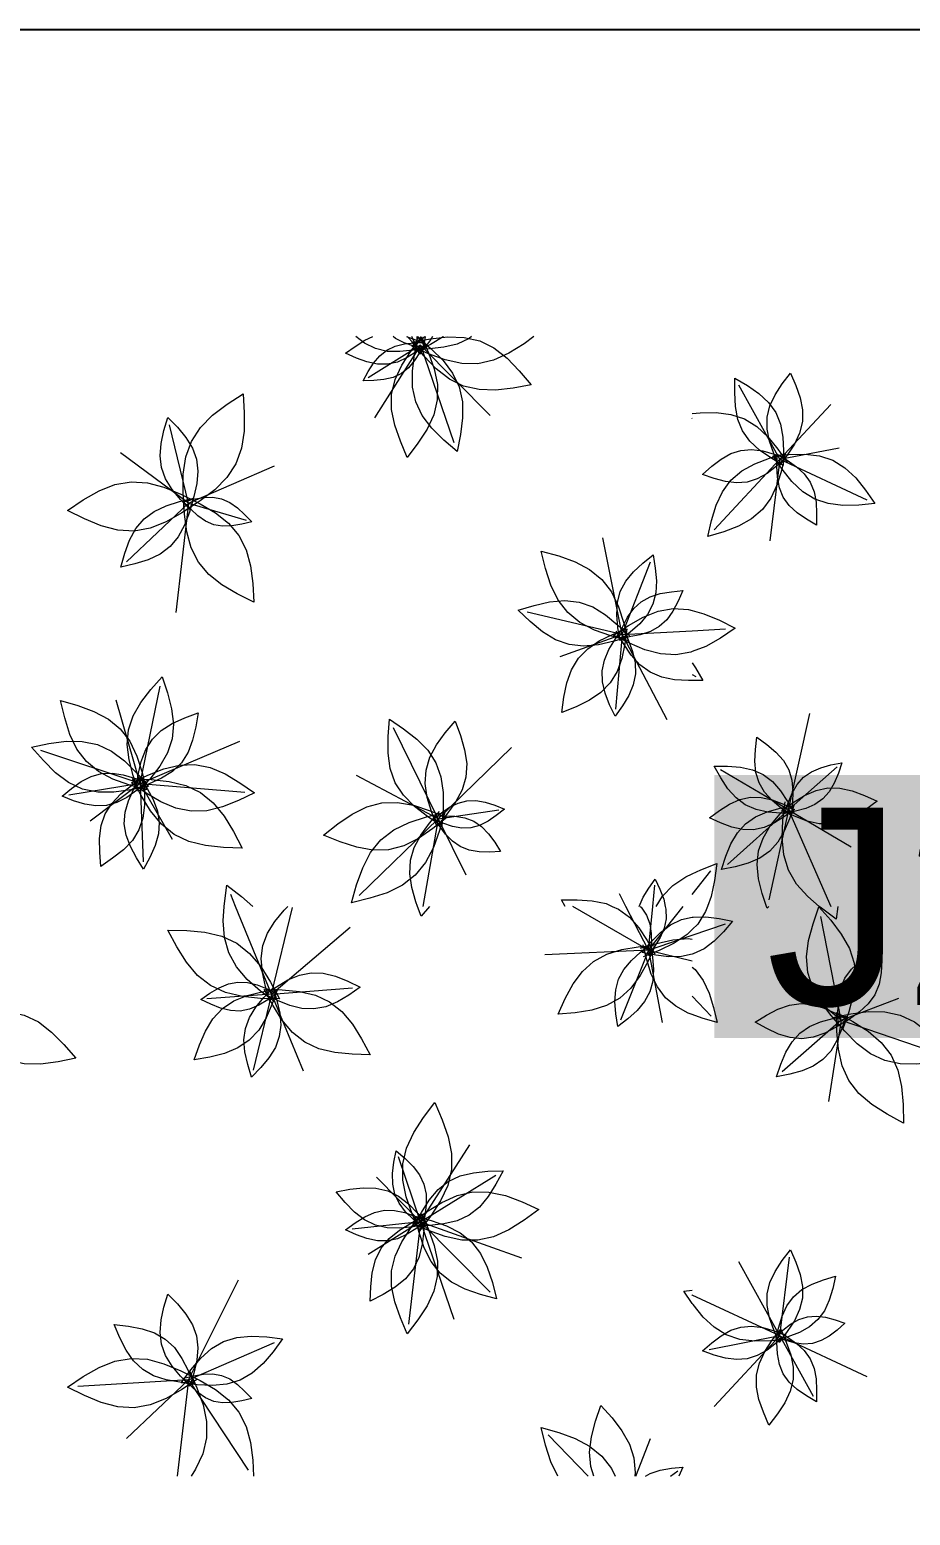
# Model space of a CAD drawing. Header units: metres. Extents: x 0 to 46.1, y -33.1 to 1.9.
# Drawn here: x 20.488 to 22.498, y -3.389 to 0 of the extents above; entities that cross this region are included whole.
import ezdxf
from ezdxf.enums import TextEntityAlignment as Align

# ---------------------------------------------------------------- set-up
doc = ezdxf.new("R2010")
doc.units = ezdxf.units.M
doc.header["$LTSCALE"] = 0.02
doc.layers.add('AB_EXT_MASSIF', color=8, linetype='Continuous', lineweight=9)
doc.layers.add('FILL_(255, 255, 255)', color=7, linetype='Continuous', true_color=0xffffff)
doc.layers.add('SITE', color=7, linetype='Continuous', lineweight=25, true_color=0x000000)
doc.layers.add('TEXT', color=7, linetype='Continuous', lineweight=13, true_color=0x000000)
doc.styles.add('JV', font='arial.ttf')

msp = doc.modelspace()

# ---------------------------------------------------------------- hatches: boundary and pattern name
at = {"layer": 'FILL_(255, 255, 255)'}
msp.add_hatch(color=256, dxfattribs=at).paths.add_polyline_path([(22.95, -2.3), (22.95, -1.7), (22.05, -1.7), (22.05, -2.3), (22.95, -2.3)])

# ---------------------------------------------------------------- linework, layer by layer
at = {"layer": 'AB_EXT_MASSIF', "lineweight": 9, "true_color": 0x606060, "transparency": 33554597}
for points in [[(21.3929, -0.7186), (21.3713, -0.7345), (21.3495, -0.7482), (21.3273, -0.7583), (21.3046, -0.7634), (21.2813, -0.7631), (21.2575, -0.758), (21.2333, -0.7491), (21.2089, -0.7382), (21.2305, -0.7224), (21.2523, -0.7086), (21.2713, -0.7)], [(21.3945, -0.7252), (21.3632, -0.731), (21.3328, -0.7345), (21.3038, -0.7338), (21.2769, -0.7276), (21.252, -0.7153), (21.2323, -0.7)], [(21.3823, -0.7008), (21.3982, -0.7375), (21.411, -0.7739), (21.4183, -0.8096), (21.4181, -0.8444), (21.4101, -0.8783), (21.3947, -0.9113), (21.3736, -0.9436), (21.3496, -0.9756), (21.3337, -0.9388), (21.3208, -0.9025), (21.3136, -0.8668), (21.3137, -0.8319), (21.3218, -0.7981), (21.3372, -0.7651), (21.3582, -0.7327), (21.3823, -0.7008)], [(21.3883, -0.7284), (21.3647, -0.722), (21.3425, -0.7143), (21.3227, -0.7042), (21.3175, -0.7)], [(21.3475, -0.7), (21.3685, -0.7077), (21.3929, -0.7186)], [(21.3842, -0.7322), (21.364, -0.7148), (21.3492, -0.7)], [(21.3597, -0.7222), (21.3899, -0.7)], [(21.6383, -0.7), (21.6161, -0.7163), (21.5817, -0.738), (21.5466, -0.7539), (21.5108, -0.7619), (21.474, -0.7616), (21.4364, -0.7535), (21.3982, -0.7394), (21.3597, -0.7222)], [(21.3776, -0.7405), (21.3606, -0.7014), (21.3601, -0.7)], [(21.361, -0.7132), (21.4019, -0.7056), (21.4418, -0.701), (21.4796, -0.7019), (21.5149, -0.7101), (21.5473, -0.7261), (21.5772, -0.7494), (21.6051, -0.7782), (21.632, -0.81), (21.5911, -0.8176), (21.5512, -0.8222), (21.5134, -0.8212), (21.4781, -0.8131), (21.4457, -0.7971), (21.4158, -0.7738), (21.3879, -0.745), (21.361, -0.7132)], [(21.3737, -0.7017), (21.4039, -0.7278), (21.4311, -0.7549), (21.453, -0.7838), (21.468, -0.8151), (21.4754, -0.849), (21.4758, -0.8853), (21.4709, -0.9234), (21.4631, -0.9625), (21.433, -0.9364), (21.4058, -0.9093), (21.3838, -0.8804), (21.3689, -0.8491), (21.3615, -0.8152), (21.3611, -0.7789), (21.366, -0.7408), (21.3737, -0.7017)], [(21.3658, -0.7288), (21.3812, -0.7)], [(21.4965, -0.7), (21.4908, -0.7045), (21.4637, -0.7173), (21.4332, -0.7246), (21.4002, -0.7278), (21.3658, -0.7288)], [(21.3708, -0.7345), (21.3722, -0.7)], [(21.4321, -0.7), (21.4315, -0.7005), (21.4023, -0.7182), (21.3708, -0.7345)], [(21.3731, -0.7), (21.374, -0.7009), (21.3945, -0.7252)], [(21.4074, -0.7), (21.4032, -0.7064), (21.3776, -0.7405)], [(21.3806, -0.7), (21.3822, -0.7048), (21.3883, -0.7284)], [(21.3902, -0.7), (21.3894, -0.7061), (21.3842, -0.7322)], [(21.3899, -0.7139), (21.3786, -0.735), (21.3664, -0.7546), (21.3524, -0.7713), (21.3361, -0.7842), (21.3172, -0.7931), (21.296, -0.7982), (21.2731, -0.8004), (21.2491, -0.8011), (21.2604, -0.78), (21.2726, -0.7604), (21.2866, -0.7437), (21.3029, -0.7308), (21.3218, -0.7219), (21.343, -0.7168), (21.3659, -0.7146), (21.3899, -0.7139)], [(21.38, -0.72), (21.2604, -0.7941)], [(21.38, -0.72), (21.2745, -0.8855)], [(21.38, -0.72), (21.5384, -0.8804)], [(21.38, -0.72), (21.456, -0.9416)], [(22.2077, -0.9939), (22.1795, -0.9771), (22.1535, -0.959), (22.1315, -0.9387), (22.1149, -0.9155), (22.104, -0.889), (22.0984, -0.8597), (22.0969, -0.828), (22.0975, -0.7952), (22.1258, -0.812), (22.1518, -0.8301), (22.1737, -0.8504), (22.1904, -0.8736), (22.2013, -0.9), (22.2069, -0.9294), (22.2084, -0.9611), (22.2077, -0.9939)], [(22.2, -0.98), (22.1064, -0.8111)], [(22.1982, -0.9948), (22.1861, -0.9665), (22.1763, -0.9385), (22.1708, -0.911), (22.171, -0.8842), (22.1773, -0.8582), (22.1892, -0.8328), (22.2055, -0.808), (22.2241, -0.7835), (22.2362, -0.8118), (22.246, -0.8398), (22.2515, -0.8673), (22.2513, -0.8941), (22.245, -0.9201), (22.2331, -0.9454), (22.2168, -0.9703), (22.1982, -0.9948)], [(20.8406, -1.0988), (20.8379, -1.0555), (20.8381, -1.0137), (20.8438, -0.9746), (20.8567, -0.9392), (20.8773, -0.9076), (20.9051, -0.8795), (20.9384, -0.8543), (20.9747, -0.8305), (20.9774, -0.8738), (20.9772, -0.9156), (20.9715, -0.9546), (20.9586, -0.9901), (20.938, -1.0217), (20.9102, -1.0497), (20.8769, -1.075), (20.8406, -1.0988)], [(22, -0.8759), (22.018, -0.8742), (22.0543, -0.8734), (22.0883, -0.8775), (22.1194, -0.8878), (22.1473, -0.905), (22.1723, -0.9285), (22.195, -0.9568), (22.2165, -0.9877)], [(22.2, -0.98), (22.3163, -0.8552)], [(20.8535, -1.0947), (20.8319, -1.0721), (20.8127, -1.0489), (20.7977, -1.0247), (20.7884, -0.9991), (20.7852, -0.9721), (20.7875, -0.9437), (20.7942, -0.9143), (20.8032, -0.8844), (20.8248, -0.907), (20.844, -0.9302), (20.859, -0.9544), (20.8683, -0.98), (20.8716, -1.007), (20.8692, -1.0354), (20.8625, -1.0648), (20.8535, -1.0947)], [(20.85, -1.08), (20.8072, -0.9012)], [(22, -0.8867), (21.9993, -0.8864)], [(20.85, -1.08), (20.695, -0.9651)], [(22.2133, -0.9774), (22.1922, -0.9959), (22.1708, -1.0122), (22.1485, -1.0246), (22.1253, -1.032), (22.101, -1.0339), (22.0757, -1.0307), (22.0497, -1.0236), (22.0232, -1.0144), (22.0443, -0.9959), (22.0658, -0.9796), (22.088, -0.9671), (22.1112, -0.9598), (22.1355, -0.9579), (22.1608, -0.9611), (22.1869, -0.9682), (22.2133, -0.9774)], [(22.2124, -0.9668), (22.2041, -1.0032), (22.1937, -1.0378), (22.1794, -1.0687), (22.1601, -1.0949), (22.1353, -1.116), (22.1054, -1.1324), (22.0717, -1.1452), (22.0359, -1.156), (22.0442, -1.1195), (22.0546, -1.085), (22.0689, -1.054), (22.0882, -1.0278), (22.113, -1.0067), (22.1428, -0.9904), (22.1765, -0.9776), (22.2124, -0.9668)], [(22.2, -0.98), (22.05, -1.1408)], [(22.2, -0.98), (22.1772, -1.166)], [(22.1837, -0.9724), (22.2207, -0.969), (22.2566, -0.9682), (22.2902, -0.9722), (22.321, -0.9824), (22.3485, -0.9994), (22.3732, -1.0226), (22.3957, -1.0506), (22.4169, -1.0811), (22.3799, -1.0845), (22.344, -1.0853), (22.3104, -1.0813), (22.2796, -1.0711), (22.252, -1.0541), (22.2274, -1.0309), (22.2049, -1.0029), (22.1837, -0.9724)], [(22.1937, -0.9687), (22.2167, -0.9824), (22.2379, -0.9971), (22.2557, -1.0136), (22.2693, -1.0325), (22.2781, -1.054), (22.2827, -1.0779), (22.2839, -1.1036), (22.2834, -1.1304), (22.2604, -1.1167), (22.2392, -1.102), (22.2214, -1.0855), (22.2078, -1.0666), (22.199, -1.045), (22.1944, -1.0211), (22.1932, -0.9954), (22.1937, -0.9687)], [(22.2, -0.98), (22.3355, -0.9537)], [(22.2, -0.98), (22.3983, -1.0724)], [(20.85, -1.08), (21.0463, -0.9948)], [(20.8708, -1.0787), (20.835, -1.1025), (20.799, -1.1231), (20.7627, -1.1375), (20.7259, -1.144), (20.6886, -1.142), (20.6508, -1.132), (20.6126, -1.116), (20.5742, -1.0966), (20.61, -1.0728), (20.646, -1.0523), (20.6823, -1.0379), (20.7191, -1.0314), (20.7564, -1.0334), (20.7942, -1.0434), (20.8324, -1.0594), (20.8708, -1.0787)], [(20.8616, -1.069), (20.8523, -1.1007), (20.8412, -1.1306), (20.827, -1.1571), (20.8085, -1.1792), (20.7854, -1.1965), (20.7582, -1.2093), (20.7277, -1.2187), (20.6955, -1.2263), (20.7049, -1.1946), (20.7159, -1.1647), (20.7302, -1.1382), (20.7487, -1.1161), (20.7717, -1.0988), (20.799, -1.086), (20.8294, -1.0766), (20.8616, -1.069)], [(20.85, -1.08), (20.7088, -1.2137)], [(20.85, -1.08), (20.8214, -1.3295)], [(20.8388, -1.063), (20.8765, -1.0817), (20.9115, -1.1021), (20.9415, -1.1259), (20.965, -1.1539), (20.9816, -1.1865), (20.9916, -1.2235), (20.9967, -1.2637), (20.9991, -1.3057), (20.9614, -1.287), (20.9264, -1.2665), (20.8964, -1.2428), (20.8728, -1.2148), (20.8563, -1.1822), (20.8463, -1.1452), (20.8412, -1.105), (20.8388, -1.063)], [(20.8391, -1.0768), (20.8619, -1.0712), (20.8842, -1.0674), (20.9055, -1.0668), (20.9255, -1.0703), (20.9443, -1.0783), (20.9618, -1.0905), (20.9784, -1.1059), (20.9944, -1.1229), (20.9717, -1.1284), (20.9494, -1.1322), (20.9281, -1.1329), (20.908, -1.1293), (20.8893, -1.1213), (20.8718, -1.1092), (20.8552, -1.0938), (20.8391, -1.0768)], [(20.85, -1.08), (20.982, -1.1192)], [(21.84, -1.38), (21.7957, -1.1593)], [(21.8539, -1.3944), (21.8142, -1.3832), (21.7767, -1.3698), (21.7435, -1.3523), (21.7157, -1.3296), (21.6938, -1.3011), (21.6774, -1.2673), (21.6653, -1.2294), (21.6554, -1.1893), (21.6951, -1.2005), (21.7325, -1.2139), (21.7658, -1.2314), (21.7936, -1.2541), (21.8154, -1.2826), (21.8318, -1.3164), (21.844, -1.3543), (21.8539, -1.3944)], [(21.8347, -1.3937), (21.83, -1.3637), (21.8275, -1.3346), (21.829, -1.307), (21.8358, -1.2815), (21.8481, -1.2582), (21.8657, -1.237), (21.8873, -1.2173), (21.9111, -1.1984), (21.9157, -1.2284), (21.9182, -1.2575), (21.9167, -1.285), (21.91, -1.3106), (21.8976, -1.3339), (21.88, -1.3551), (21.8584, -1.3748), (21.8347, -1.3937)], [(21.84, -1.38), (21.905, -1.214)], [(21.8295, -1.3876), (21.8404, -1.3632), (21.8524, -1.3405), (21.8666, -1.3208), (21.8837, -1.3052), (21.9039, -1.2938), (21.927, -1.2865), (21.9523, -1.2821), (21.9788, -1.2795), (21.968, -1.3039), (21.956, -1.3266), (21.9418, -1.3462), (21.9247, -1.3619), (21.9045, -1.3732), (21.8814, -1.3806), (21.8561, -1.3849), (21.8295, -1.3876)], [(21.8579, -1.3842), (21.8216, -1.3953), (21.786, -1.4035), (21.7517, -1.4065), (21.7189, -1.4028), (21.6879, -1.3916), (21.6585, -1.3736), (21.6303, -1.3504), (21.6027, -1.3244), (21.639, -1.3133), (21.6745, -1.3051), (21.7089, -1.302), (21.7417, -1.3058), (21.7727, -1.317), (21.8021, -1.335), (21.8303, -1.3582), (21.8579, -1.3842)], [(21.8206, -1.3811), (21.8541, -1.359), (21.8879, -1.3399), (21.9219, -1.3266), (21.9564, -1.3207), (21.9913, -1.3228), (22, -1.3251)], [(21.84, -1.38), (21.6231, -1.3292)], [(22, -1.3251), (22.0266, -1.3323), (22.0623, -1.3474), (22.0981, -1.3657), (22.0645, -1.3878), (22.0308, -1.4068), (22, -1.4189)], [(21.84, -1.38), (21.698, -1.4304)], [(21.8504, -1.3666), (21.8458, -1.4013), (21.8391, -1.4343), (21.8284, -1.4643), (21.8127, -1.4903), (21.7915, -1.512), (21.7651, -1.5298), (21.7348, -1.5446), (21.7024, -1.5577), (21.707, -1.5231), (21.7137, -1.4901), (21.7244, -1.4601), (21.7401, -1.4341), (21.7613, -1.4123), (21.7877, -1.3945), (21.818, -1.3798), (21.8504, -1.3666)], [(21.8412, -1.366), (21.8536, -1.3923), (21.8638, -1.4184), (21.8698, -1.4442), (21.8705, -1.4695), (21.8654, -1.4943), (21.855, -1.5186), (21.8404, -1.5426), (21.8237, -1.5663), (21.8113, -1.54), (21.8011, -1.5139), (21.7951, -1.4881), (21.7944, -1.4628), (21.7995, -1.438), (21.8099, -1.4137), (21.8245, -1.3897), (21.8412, -1.366)], [(22, -1.4189), (21.9967, -1.4202), (21.9622, -1.4261), (21.9273, -1.424), (21.892, -1.4145), (21.8564, -1.3993), (21.8206, -1.3811)], [(21.84, -1.38), (21.8251, -1.5503)], [(22, -1.4848), (21.9913, -1.4848), (21.9596, -1.483), (21.9302, -1.4771), (21.9039, -1.466), (21.8807, -1.449), (21.8606, -1.4268), (21.8427, -1.4006), (21.8261, -1.3721)], [(21.84, -1.38), (22, -1.3711)], [(21.84, -1.38), (21.9419, -1.574)], [(22, -1.3711), (22.0759, -1.3669)], [(22, -1.4448), (22.0077, -1.456), (22.0243, -1.4845), (22, -1.4848)], [(20.7362, -1.7383), (20.7239, -1.7017), (20.7145, -1.6657), (20.7104, -1.6307), (20.7133, -1.5972), (20.7238, -1.5652), (20.7413, -1.5347), (20.7641, -1.5053), (20.7899, -1.4765), (20.8022, -1.5131), (20.8116, -1.5491), (20.8157, -1.5841), (20.8128, -1.6176), (20.8023, -1.6495), (20.7848, -1.6801), (20.762, -1.7095), (20.7362, -1.7383)], [(22, -1.4707), (22.0084, -1.4755)], [(20.74, -1.72), (20.7856, -1.4974)], [(20.7537, -1.7343), (20.7144, -1.723), (20.6774, -1.7096), (20.6446, -1.6922), (20.6172, -1.6695), (20.5957, -1.6412), (20.5797, -1.6077), (20.5678, -1.5702), (20.5582, -1.5305), (20.5974, -1.5417), (20.6344, -1.5551), (20.6673, -1.5726), (20.6946, -1.5952), (20.7161, -1.6235), (20.7322, -1.657), (20.7441, -1.6946), (20.7537, -1.7343)], [(20.74, -1.72), (20.6851, -1.5299)], [(20.7301, -1.7321), (20.7352, -1.7001), (20.7422, -1.6697), (20.7528, -1.6422), (20.768, -1.6185), (20.7882, -1.5988), (20.8131, -1.583), (20.8415, -1.57), (20.8719, -1.5587), (20.8668, -1.5907), (20.8597, -1.6211), (20.8492, -1.6486), (20.8339, -1.6723), (20.8137, -1.692), (20.7888, -1.7078), (20.7604, -1.7208), (20.7301, -1.7321)], [(21.4284, -1.8171), (21.3957, -1.7953), (21.3657, -1.7722), (21.3407, -1.7467), (21.3222, -1.718), (21.3107, -1.6858), (21.3058, -1.6504), (21.3058, -1.6125), (21.3086, -1.5733), (21.3413, -1.5951), (21.3713, -1.6182), (21.3963, -1.6437), (21.4148, -1.6724), (21.4262, -1.7046), (21.4312, -1.74), (21.4311, -1.7779), (21.4284, -1.8171)], [(21.42, -1.8), (21.3181, -1.5928)], [(21.4171, -1.8168), (21.4049, -1.7838), (21.3953, -1.7513), (21.3906, -1.7197), (21.3923, -1.6891), (21.401, -1.6598), (21.416, -1.6316), (21.436, -1.6042), (21.4586, -1.5773), (21.4708, -1.6102), (21.4804, -1.6427), (21.4851, -1.6743), (21.4833, -1.7049), (21.4747, -1.7342), (21.4596, -1.7625), (21.4397, -1.7898), (21.4171, -1.8168)], [(22.22, -1.78), (22.2684, -1.5598)], [(20.7587, -1.7262), (20.7189, -1.7345), (20.68, -1.7398), (20.643, -1.7396), (20.6084, -1.7323), (20.5764, -1.7173), (20.5467, -1.6952), (20.5189, -1.6676), (20.492, -1.6371), (20.5318, -1.6288), (20.5707, -1.6235), (20.6077, -1.6237), (20.6423, -1.631), (20.6743, -1.646), (20.704, -1.6681), (20.7318, -1.6957), (20.7587, -1.7262)], [(20.74, -1.72), (20.9677, -1.6231)], [(22.2255, -1.7925), (22.2027, -1.7759), (22.182, -1.7583), (22.1649, -1.7392), (22.1526, -1.7181), (22.1454, -1.6946), (22.143, -1.6691), (22.1443, -1.642), (22.1475, -1.614), (22.1702, -1.6307), (22.191, -1.6482), (22.2081, -1.6673), (22.2204, -1.6884), (22.2276, -1.7119), (22.2299, -1.7374), (22.2287, -1.7645), (22.2255, -1.7925)], [(20.74, -1.72), (20.5134, -1.6442)], [(21.42, -1.8), (21.5874, -1.6374)], [(20.7204, -1.7184), (20.7571, -1.7009), (20.7936, -1.6864), (20.8296, -1.6777), (20.865, -1.6765), (20.8997, -1.6834), (20.9339, -1.6978), (20.9675, -1.718), (21.001, -1.7412), (20.9642, -1.7588), (20.9277, -1.7732), (20.8917, -1.7819), (20.8563, -1.7831), (20.8216, -1.7762), (20.7874, -1.7618), (20.7538, -1.7417), (20.7204, -1.7184)], [(22.2328, -1.7875), (22.2022, -1.7874), (22.1727, -1.7852), (22.1455, -1.7794), (22.1211, -1.7686), (22.0999, -1.7526), (22.0814, -1.7317), (22.0652, -1.707), (22.0502, -1.6804), (22.0808, -1.6805), (22.1102, -1.6826), (22.1375, -1.6885), (22.1618, -1.6992), (22.1831, -1.7153), (22.2015, -1.7362), (22.2177, -1.7608), (22.2328, -1.7875)], [(22.22, -1.78), (22.0648, -1.6889)], [(22.2109, -1.7881), (22.2188, -1.7642), (22.2279, -1.7416), (22.2395, -1.7218), (22.2541, -1.7054), (22.2721, -1.6929), (22.2931, -1.6838), (22.3166, -1.6773), (22.3413, -1.6723), (22.3334, -1.6963), (22.3242, -1.7188), (22.3127, -1.7386), (22.2981, -1.755), (22.2801, -1.7676), (22.259, -1.7767), (22.2356, -1.7831), (22.2109, -1.7881)], [(22.22, -1.78), (22.3308, -1.6816)], [(20.7534, -1.7178), (20.7317, -1.7357), (20.7096, -1.7514), (20.6869, -1.7632), (20.6634, -1.7698), (20.639, -1.7709), (20.6137, -1.7669), (20.5878, -1.759), (20.5616, -1.7489), (20.5833, -1.7311), (20.6054, -1.7154), (20.6281, -1.7036), (20.6516, -1.6969), (20.676, -1.6958), (20.7013, -1.6998), (20.7272, -1.7078), (20.7534, -1.7178)], [(20.74, -1.72), (20.5769, -1.7464)], [(20.74, -1.72), (20.626, -1.8056)], [(20.7468, -1.7058), (20.7495, -1.7382), (20.7499, -1.7695), (20.7462, -1.7988), (20.7371, -1.8256), (20.7221, -1.8496), (20.7017, -1.871), (20.6771, -1.8904), (20.6503, -1.9088), (20.6476, -1.8764), (20.6472, -1.8451), (20.6508, -1.8157), (20.66, -1.7889), (20.675, -1.765), (20.6954, -1.7436), (20.7199, -1.7242), (20.7468, -1.7058)], [(20.7394, -1.7053), (20.7557, -1.7309), (20.7697, -1.7566), (20.7793, -1.7825), (20.7834, -1.8086), (20.7814, -1.8349), (20.7738, -1.8615), (20.762, -1.8882), (20.7478, -1.915), (20.7315, -1.8894), (20.7175, -1.8637), (20.7078, -1.8378), (20.7037, -1.8117), (20.7057, -1.7854), (20.7133, -1.7589), (20.7252, -1.7321), (20.7394, -1.7053)], [(20.7225, -1.7089), (20.7653, -1.7105), (20.8064, -1.7149), (20.8442, -1.7244), (20.8778, -1.7406), (20.9068, -1.764), (20.9316, -1.7942), (20.9531, -1.8294), (20.9729, -1.8675), (20.9301, -1.8658), (20.889, -1.8615), (20.8512, -1.852), (20.8176, -1.8358), (20.7885, -1.8123), (20.7638, -1.7822), (20.7422, -1.7469), (20.7225, -1.7089)], [(20.74, -1.72), (20.7471, -1.8982)], [(20.74, -1.72), (20.8131, -1.8468)], [(20.74, -1.72), (20.9785, -1.7394)], [(21.42, -1.8), (21.2336, -1.7016)], [(21.4086, -1.8016), (21.4273, -1.7869), (21.4462, -1.7739), (21.4656, -1.7643), (21.4856, -1.759), (21.5063, -1.7584), (21.5276, -1.7622), (21.5494, -1.7693), (21.5714, -1.7782), (21.5528, -1.793), (21.5339, -1.806), (21.5145, -1.8156), (21.4945, -1.8209), (21.4738, -1.8214), (21.4525, -1.8177), (21.4307, -1.8106), (21.4086, -1.8016)], [(22.2336, -1.7787), (22.2107, -1.7952), (22.1875, -1.8096), (22.164, -1.82), (22.1399, -1.8252), (22.1153, -1.8247), (22.0902, -1.8191), (22.0647, -1.8095), (22.039, -1.7977), (22.0619, -1.7812), (22.0851, -1.7668), (22.1086, -1.7564), (22.1327, -1.7512), (22.1573, -1.7516), (22.1824, -1.7573), (22.2079, -1.7669), (22.2336, -1.7787)], [(22.2048, -1.7815), (22.2304, -1.763), (22.2563, -1.747), (22.2826, -1.7354), (22.3094, -1.7296), (22.3369, -1.73), (22.3649, -1.7363), (22.3934, -1.7471), (22.4221, -1.7602), (22.3965, -1.7787), (22.3707, -1.7947), (22.3444, -1.8063), (22.3175, -1.8121), (22.29, -1.8117), (22.262, -1.8054), (22.2335, -1.7946), (22.2048, -1.7815)], [(22.2899, -2), (22.2636, -1.9778), (22.2379, -1.9491), (22.2194, -1.9173), (22.2087, -1.8822), (22.2051, -1.8439), (22.207, -1.8032), (22.2118, -1.7613)], [(21.4397, -1.7972), (21.4075, -1.8227), (21.3748, -1.845), (21.3414, -1.8617), (21.3068, -1.8708), (21.2711, -1.8718), (21.2343, -1.8652), (21.1967, -1.853), (21.1586, -1.8376), (21.1908, -1.8121), (21.2234, -1.7897), (21.2569, -1.7731), (21.2915, -1.764), (21.3272, -1.763), (21.364, -1.7695), (21.4016, -1.7818), (21.4397, -1.7972)], [(21.4349, -1.7855), (21.4233, -1.8268), (21.4095, -1.8657), (21.3914, -1.9003), (21.3679, -1.9291), (21.3383, -1.9519), (21.3033, -1.9689), (21.264, -1.9816), (21.2224, -1.992), (21.234, -1.9507), (21.2478, -1.9118), (21.2659, -1.8773), (21.2894, -1.8484), (21.319, -1.8257), (21.354, -1.8086), (21.3933, -1.7959), (21.4349, -1.7855)], [(21.3731, -2), (21.3693, -1.9896), (21.3597, -1.9571), (21.355, -1.9255), (21.3567, -1.895), (21.3654, -1.8657), (21.3804, -1.8375), (21.4003, -1.8101), (21.4229, -1.7833)], [(21.4093, -1.7943), (21.4343, -1.7933), (21.4584, -1.794), (21.4809, -1.7978), (21.5012, -1.8057), (21.5192, -1.818), (21.535, -1.8344), (21.5492, -1.8539), (21.5624, -1.8752), (21.5374, -1.8762), (21.5133, -1.8755), (21.4908, -1.8717), (21.4705, -1.8638), (21.4525, -1.8515), (21.4367, -1.8351), (21.4225, -1.8156), (21.4093, -1.7943)], [(21.42, -1.8), (21.5584, -1.7801)], [(22.2315, -1.7698), (22.2216, -1.8), (22.21, -1.8284), (22.1954, -1.8535), (22.177, -1.8741), (22.1543, -1.89), (22.1277, -1.9015), (22.0981, -1.9096), (22.0669, -1.9159), (22.0769, -1.8857), (22.0884, -1.8573), (22.103, -1.8322), (22.1214, -1.8116), (22.1441, -1.7957), (22.1707, -1.7842), (22.2003, -1.7761), (22.2315, -1.7698)], [(22.22, -1.78), (22.0801, -1.9042)], [(22.1692, -2), (22.1597, -1.9704), (22.1515, -1.937), (22.1482, -1.9046), (22.1513, -1.8737), (22.1615, -1.8443), (22.178, -1.8163), (22.1995, -1.7894), (22.2237, -1.7631)], [(22.22, -1.78), (22.1749, -1.9851)], [(22.22, -1.78), (22.3161, -2)], [(22.22, -1.78), (22.363, -1.8639)], [(21.42, -1.8), (21.2394, -1.9755)], [(21.42, -1.8), (21.3854, -2)], [(21.42, -1.8), (21.4831, -1.9284)], [(21.9173, -2), (21.9318, -1.9766), (21.9558, -1.9525), (21.9856, -1.9328), (22, -1.9259)], [(22, -1.9259), (22.0197, -1.9165), (22.0561, -1.9022), (22.0506, -1.941), (22.0428, -1.9779), (22.0347, -2)], [(22, -1.9733), (22.0427, -1.9192)], [(20.9318, -2), (20.9322, -1.9933), (20.9379, -1.9519), (20.971, -1.9773), (20.9968, -2)], [(21.879, -2), (21.8881, -1.9793), (21.901, -1.9586), (21.9157, -1.9381), (21.9263, -1.961), (21.9349, -1.9839), (21.9385, -2)], [(21.9097, -2), (21.9144, -1.952)], [(20.9577, -2), (20.9467, -1.9733)], [(21.7101, -2), (21.7015, -1.9849), (21.7371, -1.9849), (21.7715, -1.9872), (21.8032, -1.9938), (21.8174, -2)], [(21.8487, -2), (21.8338, -1.9711)], [(21.0477, -2.2187), (21.0146, -2.1933), (20.9844, -2.1667), (20.9597, -2.1379), (20.9421, -2.1062), (20.9322, -2.0712), (20.9295, -2.0334), (20.9318, -2)], [(21.04, -2.2), (20.9577, -2)], [(21.0361, -2.2163), (21.0262, -2.1831), (21.0189, -2.1506), (21.0164, -2.1192), (21.0201, -2.0893), (21.0305, -2.0611), (21.0471, -2.0344), (21.0685, -2.0088), (21.0769, -2)], [(21.04, -2.2), (21.0879, -2.0024)], [(21.4004, -2), (21.3815, -2.0225), (21.3731, -2)], [(21.9, -2.1), (21.7275, -2)], [(21.8174, -2), (21.8317, -2.0062), (21.8566, -2.0248), (21.8782, -2.049), (21.8973, -2.0777), (21.9149, -2.1087)], [(21.9, -2.1), (21.8487, -2)], [(21.8812, -2), (21.8834, -2.0022), (21.8953, -2.02), (21.9029, -2.0401), (21.9064, -2.0622), (21.9067, -2.086), (21.9054, -2.1106)], [(21.8855, -2.105), (21.9062, -2.0811), (21.9276, -2.0595), (21.9505, -2.0421), (21.9753, -2.0302), (22, -2.0248)], [(21.9385, -2), (21.94, -2.0063), (21.9404, -2.0283), (21.9357, -2.0499), (21.9264, -2.0709), (21.9136, -2.0917), (21.8988, -2.1122)], [(21.9, -2.1), (21.9789, -2)], [(21.9, -2.1), (21.9097, -2)], [(22.0347, -2), (22.0305, -2.0114), (22.0126, -2.0404), (22, -2.0531)], [(22, -2.0248), (22.0021, -2.0243), (22.0309, -2.0239), (22.0611, -2.0278), (22.0921, -2.0339), (22.0714, -2.0578), (22.05, -2.0794), (22.0271, -2.0968), (22.0023, -2.1087), (22, -2.1092)], [(22.1747, -2), (22.1706, -2.0044), (22.1692, -2)], [(22.3438, -2.2795), (22.3167, -2.2487), (22.2927, -2.2172), (22.2744, -2.1847), (22.2635, -2.1506), (22.2607, -2.115), (22.2653, -2.0779), (22.2756, -2.0398), (22.289, -2.0009), (22.3161, -2.0318), (22.3401, -2.0632), (22.3585, -2.0958), (22.3694, -2.1298), (22.3722, -2.1654), (22.3676, -2.2025), (22.3572, -2.2407), (22.3438, -2.2795)], [(22.3321, -2), (22.3288, -2.029), (22.2947, -2.004), (22.2899, -2)], [(22.34, -2.26), (22.2934, -2.0232)], [(21.0578, -2.211), (21.0146, -2.2099), (20.9731, -2.206), (20.9347, -2.1969), (20.9006, -2.1809), (20.871, -2.1576), (20.8457, -2.1275), (20.8235, -2.0922), (20.803, -2.0541), (20.8463, -2.0552), (20.8878, -2.0591), (20.9261, -2.0682), (20.9602, -2.0841), (20.9898, -2.1074), (21.0152, -2.1375), (21.0374, -2.1728), (21.0578, -2.211)], [(21.04, -2.2), (21.2191, -2.0477)], [(22, -2.0531), (21.9886, -2.0646), (21.9588, -2.0843), (21.9247, -2.1005), (21.8882, -2.1149)], [(21.9, -2.1), (22, -2.0656)], [(22, -2.0656), (22.0755, -2.0396)], [(21.9, -2.1), (21.6637, -2.1108)], [(21.9155, -2.089), (21.8992, -2.1248), (21.8812, -2.1581), (21.86, -2.1868), (21.8346, -2.2097), (21.8046, -2.2261), (21.7705, -2.2366), (21.7331, -2.2426), (21.694, -2.2462), (21.7102, -2.2104), (21.7282, -2.1771), (21.7494, -2.1483), (21.7749, -2.1255), (21.8048, -2.1091), (21.839, -2.0985), (21.8764, -2.0925), (21.9155, -2.089)], [(21.9053, -2.0869), (21.9095, -2.1158), (21.9116, -2.1439), (21.9099, -2.1704), (21.9032, -2.195), (21.891, -2.2173), (21.8739, -2.2377), (21.8529, -2.2564), (21.8298, -2.2744), (21.8256, -2.2455), (21.8235, -2.2174), (21.8252, -2.1908), (21.8319, -2.1663), (21.8441, -2.1439), (21.8612, -2.1236), (21.8822, -2.1048), (21.9053, -2.0869)], [(21.9, -2.1), (21.8359, -2.2594)], [(21.8818, -2.0955), (21.9189, -2.0846), (21.9554, -2.0765), (21.9906, -2.0737), (22, -2.0749)], [(22, -2.2467), (21.9909, -2.2434), (21.9625, -2.2281), (21.9388, -2.2084), (21.9203, -2.1838), (21.9065, -2.1546), (21.8964, -2.122), (21.8882, -2.0876)], [(21.9, -2.1), (21.9315, -2.2652)], [(21.9, -2.1), (22, -2.1244)], [(22.3331, -2.2725), (22.3324, -2.243), (22.3337, -2.2145), (22.3387, -2.188), (22.3484, -2.1642), (22.3634, -2.1432), (22.3831, -2.1249), (22.4065, -2.1086), (22.4319, -2.0933), (22.4326, -2.1229), (22.4313, -2.1514), (22.4263, -2.1779), (22.4165, -2.2017), (22.4016, -2.2227), (22.3819, -2.241), (22.3585, -2.2573), (22.3331, -2.2725)], [(22, -2.1092), (21.9755, -2.1146), (21.9467, -2.115), (21.9165, -2.1111), (21.8855, -2.105)], [(21.0248, -2.2012), (21.0507, -2.1833), (21.0769, -2.1678), (21.1033, -2.1568), (21.1303, -2.1516), (21.1577, -2.1526), (21.1855, -2.1595), (21.2137, -2.1708), (21.2421, -2.1845), (21.2161, -2.2024), (21.19, -2.2179), (21.1635, -2.2289), (21.1366, -2.2341), (21.1092, -2.2331), (21.0813, -2.2262), (21.0532, -2.2149), (21.0248, -2.2012)], [(22, -2.1391), (22.0063, -2.1443), (22.0248, -2.1689), (22.0386, -2.1981), (22.0487, -2.2306), (22.0569, -2.2651), (22.0229, -2.2552), (22, -2.2467)], [(22.34, -2.26), (22.2192, -2.1626)], [(21.0533, -2.1887), (21.0413, -2.2227), (21.0275, -2.2546), (21.0104, -2.2827), (20.989, -2.3056), (20.9629, -2.3231), (20.9325, -2.3355), (20.8987, -2.3439), (20.8632, -2.3503), (20.8752, -2.3163), (20.889, -2.2844), (20.9061, -2.2563), (20.9275, -2.2334), (20.9536, -2.2159), (20.9841, -2.2036), (21.0178, -2.1951), (21.0533, -2.1887)], [(21.0522, -2.1991), (21.0314, -2.2134), (21.0105, -2.2258), (20.9893, -2.2346), (20.9678, -2.2388), (20.9458, -2.2379), (20.9236, -2.2324), (20.901, -2.2233), (20.8783, -2.2124), (20.8991, -2.1981), (20.92, -2.1857), (20.9412, -2.1769), (20.9627, -2.1727), (20.9846, -2.1735), (21.0069, -2.179), (21.0295, -2.1881), (21.0522, -2.1991)], [(21.04, -2.2), (20.8922, -2.2113)], [(21.0435, -2.1857), (21.0521, -2.2148), (21.0585, -2.2434), (21.0607, -2.2709), (21.0575, -2.2971), (21.0484, -2.3219), (21.0338, -2.3453), (21.015, -2.3678), (20.994, -2.3897), (20.9854, -2.3606), (20.979, -2.3321), (20.9768, -2.3045), (20.98, -2.2783), (20.9891, -2.2535), (21.0037, -2.2301), (21.0225, -2.2076), (21.0435, -2.1857)], [(21.04, -2.2), (20.998, -2.3734)], [(21.0231, -2.1896), (21.0641, -2.1906), (21.1035, -2.1943), (21.1398, -2.203), (21.1722, -2.2181), (21.2002, -2.2402), (21.2243, -2.2687), (21.2453, -2.3022), (21.2647, -2.3384), (21.2237, -2.3373), (21.1843, -2.3336), (21.148, -2.325), (21.1156, -2.3099), (21.0876, -2.2878), (21.0635, -2.2592), (21.0425, -2.2258), (21.0231, -2.1896)], [(21.04, -2.2), (21.2247, -2.1859)], [(21.04, -2.2), (21.112, -2.375)], [(22, -2.2052), (22.0434, -2.2509)], [(22.3548, -2.2597), (22.3287, -2.2756), (22.3025, -2.2892), (22.2762, -2.2984), (22.2498, -2.302), (22.2233, -2.2995), (22.1967, -2.2913), (22.17, -2.2788), (22.1432, -2.2639), (22.1693, -2.248), (22.1955, -2.2344), (22.2218, -2.2252), (22.2482, -2.2216), (22.2747, -2.2241), (22.3013, -2.2323), (22.3281, -2.2448), (22.3548, -2.2597)], [(22.34, -2.26), (22.4711, -2.2093)], [(20.3209, -2.2535), (20.3617, -2.2453), (20.4015, -2.2402), (20.4394, -2.2406), (20.4748, -2.2483), (20.5075, -2.2638), (20.5377, -2.2867), (20.566, -2.3151), (20.5933, -2.3466), (20.5525, -2.3547), (20.5127, -2.3599), (20.4748, -2.3595), (20.4394, -2.3518), (20.4067, -2.3362), (20.3765, -2.3133), (20.3482, -2.2849), (20.3209, -2.2535)], [(22.3511, -2.2503), (22.3413, -2.2791), (22.3301, -2.3062), (22.3159, -2.3301), (22.2981, -2.3497), (22.2763, -2.3647), (22.2508, -2.3755), (22.2224, -2.383), (22.1925, -2.3888), (22.2023, -2.36), (22.2135, -2.3329), (22.2277, -2.309), (22.2455, -2.2894), (22.2673, -2.2744), (22.2928, -2.2636), (22.3212, -2.2561), (22.3511, -2.2503)], [(22.34, -2.26), (22.2052, -2.3777)], [(22.34, -2.26), (22.3111, -2.4453)], [(22.3209, -2.2535), (22.3617, -2.2453), (22.4015, -2.2402), (22.4394, -2.2406), (22.4748, -2.2483), (22.5075, -2.2638), (22.5377, -2.2867), (22.566, -2.3151), (22.5933, -2.3466), (22.5525, -2.3547), (22.5127, -2.3599), (22.4748, -2.3595), (22.4394, -2.3518), (22.4067, -2.3362), (22.3765, -2.3133), (22.3482, -2.2849), (22.3209, -2.2535)], [(22.3293, -2.2423), (22.3668, -2.2628), (22.4014, -2.285), (22.4309, -2.3103), (22.4536, -2.3396), (22.4691, -2.3734), (22.4777, -2.4113), (22.4812, -2.4523), (22.4819, -2.495), (22.4445, -2.4745), (22.4098, -2.4523), (22.3804, -2.427), (22.3576, -2.3976), (22.3422, -2.3639), (22.3335, -2.326), (22.33, -2.285), (22.3293, -2.2423)], [(22.34, -2.26), (22.5715, -2.3391)], [(21.3776, -2.7405), (21.3606, -2.7014), (21.3469, -2.6626), (21.3392, -2.6246), (21.3394, -2.5875), (21.348, -2.5514), (21.3644, -2.5162), (21.3868, -2.4818), (21.4124, -2.4477), (21.4293, -2.4869), (21.443, -2.5256), (21.4507, -2.5636), (21.4506, -2.6007), (21.442, -2.6368), (21.4256, -2.672), (21.4032, -2.7064), (21.3776, -2.7405)], [(21.3842, -2.7322), (21.364, -2.7148), (21.3458, -2.6967), (21.3312, -2.6773), (21.3212, -2.6564), (21.3162, -2.6338), (21.3159, -2.6095), (21.3192, -2.584), (21.3244, -2.5579), (21.3446, -2.5753), (21.3628, -2.5934), (21.3774, -2.6128), (21.3874, -2.6337), (21.3924, -2.6563), (21.3927, -2.6806), (21.3894, -2.7061), (21.3842, -2.7322)], [(21.38, -2.72), (21.3292, -2.5718)], [(21.38, -2.72), (21.492, -2.5442)], [(21.3658, -2.7288), (21.382, -2.6984), (21.3996, -2.6703), (21.4197, -2.6463), (21.4432, -2.6277), (21.4703, -2.6149), (21.5007, -2.6076), (21.5337, -2.6044), (21.5681, -2.6034), (21.5519, -2.6338), (21.5344, -2.662), (21.5143, -2.686), (21.4908, -2.7045), (21.4637, -2.7173), (21.4332, -2.7246), (21.4002, -2.7278), (21.3658, -2.7288)], [(21.3945, -2.7252), (21.3632, -2.731), (21.3328, -2.7345), (21.3038, -2.7338), (21.2769, -2.7276), (21.252, -2.7153), (21.2292, -2.6975), (21.2078, -2.6755), (21.1873, -2.6512), (21.2186, -2.6454), (21.2491, -2.6419), (21.278, -2.6426), (21.305, -2.6488), (21.3298, -2.6611), (21.3526, -2.6788), (21.374, -2.7009), (21.3945, -2.7252)], [(21.38, -2.72), (21.2791, -2.6179)], [(21.38, -2.72), (21.5519, -2.6135)], [(21.3597, -2.7222), (21.3937, -2.6972), (21.4281, -2.6754), (21.4632, -2.6596), (21.499, -2.6515), (21.5358, -2.6519), (21.5734, -2.66), (21.6116, -2.674), (21.6501, -2.6913), (21.6161, -2.7163), (21.5817, -2.738), (21.5466, -2.7539), (21.5108, -2.7619), (21.474, -2.7616), (21.4364, -2.7535), (21.3982, -2.7394), (21.3597, -2.7222)], [(21.3929, -2.7186), (21.3713, -2.7345), (21.3495, -2.7482), (21.3273, -2.7583), (21.3046, -2.7634), (21.2813, -2.7631), (21.2575, -2.758), (21.2333, -2.7491), (21.2089, -2.7382), (21.2305, -2.7224), (21.2523, -2.7086), (21.2745, -2.6986), (21.2972, -2.6935), (21.3205, -2.6937), (21.3443, -2.6988), (21.3685, -2.7077), (21.3929, -2.7186)], [(21.3887, -2.7064), (21.3873, -2.7397), (21.3838, -2.7717), (21.3763, -2.8012), (21.3636, -2.8273), (21.3453, -2.8499), (21.3218, -2.8691), (21.2943, -2.8858), (21.2646, -2.9011), (21.266, -2.8677), (21.2695, -2.8358), (21.2769, -2.8063), (21.2896, -2.7802), (21.308, -2.7576), (21.3315, -2.7384), (21.359, -2.7217), (21.3887, -2.7064)], [(21.3823, -2.7008), (21.3982, -2.7375), (21.411, -2.7739), (21.4183, -2.8096), (21.4181, -2.8444), (21.4101, -2.8783), (21.3947, -2.9113), (21.3736, -2.9436), (21.3496, -2.9756), (21.3337, -2.9388), (21.3208, -2.9025), (21.3136, -2.8668), (21.3137, -2.8319), (21.3218, -2.7981), (21.3372, -2.7651), (21.3582, -2.7327), (21.3823, -2.7008)], [(21.367, -2.7068), (21.404, -2.7168), (21.4389, -2.7289), (21.47, -2.7449), (21.496, -2.7657), (21.5166, -2.792), (21.5321, -2.8233), (21.5438, -2.8584), (21.5533, -2.8955), (21.5163, -2.8855), (21.4814, -2.8734), (21.4503, -2.8575), (21.4243, -2.8366), (21.4037, -2.8103), (21.3882, -2.779), (21.3765, -2.7439), (21.367, -2.7068)], [(21.38, -2.72), (21.2236, -2.7366)], [(21.38, -2.72), (21.2604, -2.7941)], [(21.38, -2.72), (21.3522, -2.9536)], [(21.38, -2.72), (21.5384, -2.8804)], [(21.38, -2.72), (21.6103, -2.8022)], [(21.38, -2.72), (21.456, -2.9416)], [(22.2, -2.98), (22.1064, -2.8111)], [(22.1982, -2.9948), (22.1861, -2.9665), (22.1763, -2.9385), (22.1708, -2.911), (22.171, -2.8842), (22.1773, -2.8582), (22.1892, -2.8328), (22.2055, -2.808), (22.2241, -2.7835), (22.2362, -2.8118), (22.246, -2.8398), (22.2515, -2.8673), (22.2513, -2.8941), (22.245, -2.9201), (22.2331, -2.9454), (22.2168, -2.9703), (22.1982, -2.9948)], [(22.2, -2.98), (22.222, -2.8004)], [(22.1904, -2.9903), (22.1969, -2.962), (22.2049, -2.9352), (22.216, -2.9112), (22.231, -2.8909), (22.2502, -2.8745), (22.2734, -2.8618), (22.2995, -2.8519), (22.3273, -2.8435), (22.3209, -2.8718), (22.3128, -2.8986), (22.3017, -2.9226), (22.2867, -2.9429), (22.2675, -2.9593), (22.2444, -2.972), (22.2182, -2.9819), (22.1904, -2.9903)], [(20.85, -3.08), (20.964, -2.8519)], [(22, -2.9057), (21.9805, -2.8776), (22, -2.8759)], [(20.8535, -3.0947), (20.8319, -3.0721), (20.8127, -3.0489), (20.7977, -3.0247), (20.7884, -2.9991), (20.7852, -2.9721), (20.7875, -2.9437), (20.7942, -2.9143), (20.8032, -2.8844), (20.8248, -2.907), (20.844, -2.9302), (20.859, -2.9544), (20.8683, -2.98), (20.8716, -3.007), (20.8692, -3.0354), (20.8625, -3.0648), (20.8535, -3.0947)], [(22, -2.8867), (21.9993, -2.8864)], [(22.2, -2.98), (22, -2.8867)], [(22.2165, -2.9877), (22.179, -2.9911), (22.1427, -2.9919), (22.1087, -2.9879), (22.0776, -2.9775), (22.0497, -2.9603), (22.0247, -2.9369), (22.002, -2.9086), (22, -2.9057)], [(22.1888, -2.9822), (22.2065, -2.9667), (22.2245, -2.953), (22.2432, -2.9426), (22.2627, -2.9364), (22.283, -2.9348), (22.3042, -2.9375), (22.3261, -2.9435), (22.3482, -2.9512), (22.3306, -2.9666), (22.3126, -2.9803), (22.2939, -2.9908), (22.2744, -2.997), (22.2541, -2.9985), (22.2329, -2.9958), (22.211, -2.9899), (22.1888, -2.9822)], [(20.8628, -3.0895), (20.8301, -3.0858), (20.799, -3.0802), (20.7706, -3.0708), (20.7459, -3.0565), (20.725, -3.037), (20.7078, -3.0126), (20.6933, -2.9844), (20.6804, -2.9543), (20.713, -2.9579), (20.7441, -2.9636), (20.7725, -2.9729), (20.7973, -2.9872), (20.8181, -3.0067), (20.8353, -3.0312), (20.8498, -3.0593), (20.8628, -3.0895)], [(20.8338, -3.087), (20.8554, -3.0577), (20.8781, -3.0309), (20.9029, -3.0089), (20.9303, -2.993), (20.9606, -2.9838), (20.9936, -2.9808), (21.0287, -2.9825), (21.0648, -2.9868), (21.0432, -3.0161), (21.0205, -3.0429), (20.9958, -3.0649), (20.9684, -3.0808), (20.938, -3.09), (20.905, -3.093), (20.87, -3.0913), (20.8338, -3.087)], [(22.2133, -2.9774), (22.1922, -2.9959), (22.1708, -3.0122), (22.1485, -3.0246), (22.1253, -3.032), (22.101, -3.0339), (22.0757, -3.0307), (22.0497, -3.0236), (22.0232, -3.0144), (22.0443, -2.9959), (22.0658, -2.9796), (22.088, -2.9671), (22.1112, -2.9598), (22.1355, -2.9579), (22.1608, -2.9611), (22.1869, -2.9682), (22.2133, -2.9774)], [(22.2, -2.98), (22.0384, -3.0114)], [(22.2, -2.98), (22.05, -3.1408)], [(22.2019, -2.9647), (22.2144, -2.994), (22.2246, -3.023), (22.2302, -3.0514), (22.23, -3.0792), (22.2235, -3.1061), (22.2111, -3.1324), (22.1943, -3.1581), (22.175, -3.1835), (22.1625, -3.1542), (22.1523, -3.1252), (22.1467, -3.0967), (22.1469, -3.069), (22.1534, -3.042), (22.1658, -3.0158), (22.1826, -2.9901), (22.2019, -2.9647)], [(22.1937, -2.9687), (22.2167, -2.9824), (22.2379, -2.9971), (22.2557, -3.0136), (22.2693, -3.0325), (22.2781, -3.054), (22.2827, -3.0779), (22.2839, -3.1036), (22.2834, -3.1304), (22.2604, -3.1167), (22.2392, -3.102), (22.2214, -3.0855), (22.2078, -3.0666), (22.199, -3.045), (22.1944, -3.0211), (22.1932, -2.9954), (22.1937, -2.9687)], [(22.2, -2.98), (22.2762, -3.1174)], [(22.2, -2.98), (22.3983, -3.0724)], [(20.85, -3.08), (21.0463, -2.9948)], [(20.8708, -3.0787), (20.835, -3.1025), (20.799, -3.1231), (20.7627, -3.1375), (20.7259, -3.144), (20.6886, -3.142), (20.6508, -3.132), (20.6126, -3.116), (20.5742, -3.0966), (20.61, -3.0728), (20.646, -3.0523), (20.6823, -3.0379), (20.7191, -3.0314), (20.7564, -3.0334), (20.7942, -3.0434), (20.8324, -3.0594), (20.8708, -3.0787)], [(20.85, -3.08), (20.598, -3.0952)], [(20.85, -3.08), (20.7088, -3.2137)], [(20.85, -3.08), (20.8247, -3.3)], [(20.8388, -3.063), (20.8765, -3.0817), (20.9115, -3.1021), (20.9415, -3.1259), (20.965, -3.1539), (20.9816, -3.1865), (20.9916, -3.2235), (20.9967, -3.2637), (20.9988, -3.3)], [(20.8391, -3.0768), (20.8619, -3.0712), (20.8842, -3.0674), (20.9055, -3.0668), (20.9255, -3.0703), (20.9443, -3.0783), (20.9618, -3.0905), (20.9784, -3.1059), (20.9944, -3.1229), (20.9717, -3.1284), (20.9494, -3.1322), (20.9281, -3.1329), (20.908, -3.1293), (20.8893, -3.1213), (20.8718, -3.1092), (20.8552, -3.0938), (20.8391, -3.0768)], [(20.85, -3.08), (20.9863, -3.2863)], [(20.8524, -3.0595), (20.8695, -3.0986), (20.8834, -3.1374), (20.8912, -3.1754), (20.8913, -3.2126), (20.8828, -3.2488), (20.8665, -3.2841), (20.8563, -3.3)], [(21.7753, -3.3), (21.7683, -3.2783), (21.7655, -3.2451), (21.7697, -3.2105), (21.7792, -3.1748), (21.7915, -3.1386), (21.8169, -3.1672), (21.8394, -3.1965), (21.8566, -3.2268), (21.8669, -3.2585), (21.8697, -3.2917), (21.8687, -3.3)], [(21.6933, -3.3), (21.6774, -3.2673), (21.6653, -3.2294), (21.6554, -3.1893), (21.6951, -3.2005), (21.7325, -3.2139), (21.7658, -3.2314), (21.7936, -3.2541), (21.8154, -3.2826), (21.8239, -3.3)], [(21.7625, -3.3), (21.6712, -3.2057)], [(21.8713, -3.3), (21.905, -3.214)], [(21.8929, -3.3), (21.9039, -3.2938), (21.927, -3.2865), (21.9523, -3.2821), (21.9788, -3.2795), (21.9697, -3.3)], [(21.9505, -3.3), (21.9669, -3.2881)]]:
    msp.add_lwpolyline(points, dxfattribs=at)
at = {"layer": 'SITE'}
msp.add_lwpolyline([(0, 0), (6.0974, -31.3132), (45.3602, -23.6679), (40.7508, 0), (0, 0)], close=True, dxfattribs=at)

# ---------------------------------------------------------------- texts
at = {"layer": 'TEXT', "style": 'JV'}
msp.add_text('J2', height=0.45, dxfattribs=at).set_placement((22.5, -2), align=Align.MIDDLE_CENTER)

doc.saveas('drawing.dxf')
